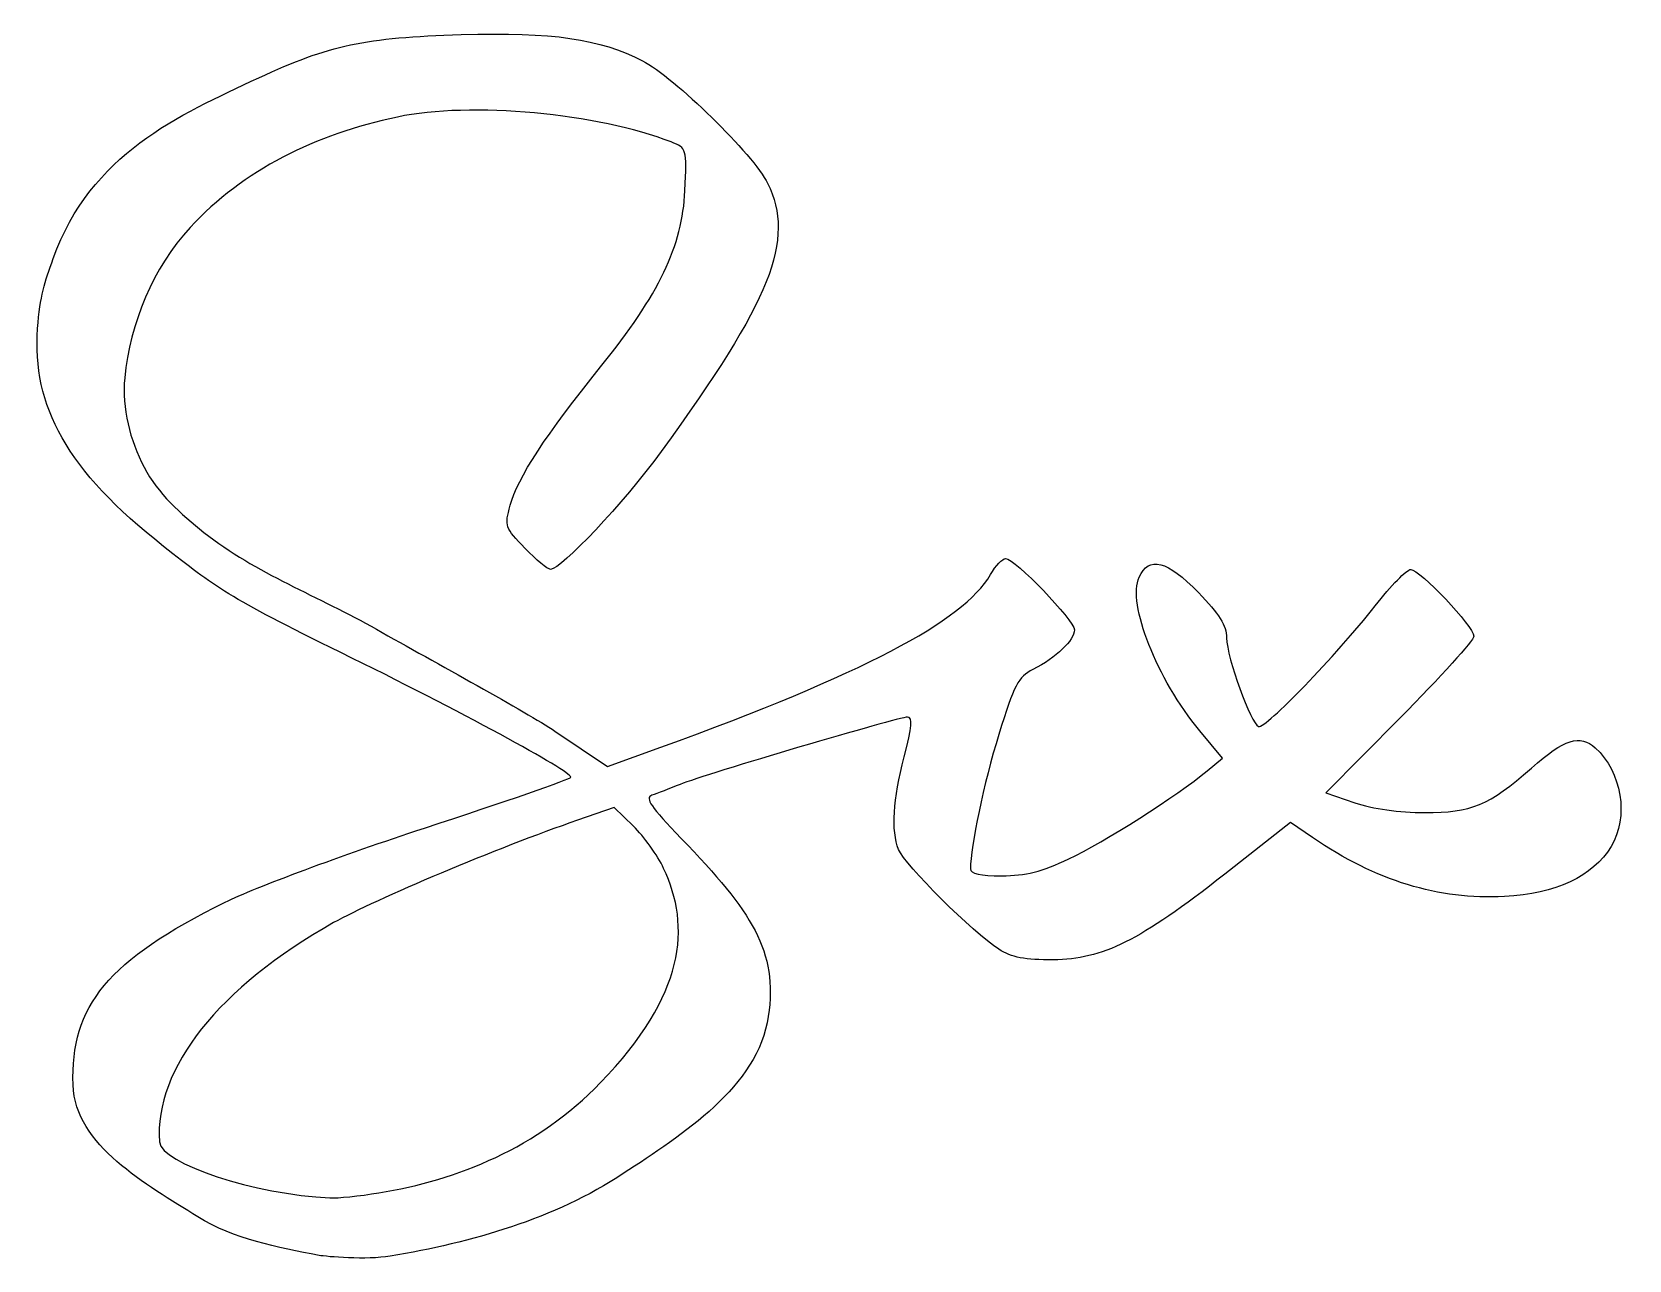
# Model space of a CAD drawing. Extents: x 38 to 257, y 22 to 191.
import ezdxf

# ---------------------------------------------------------------- set-up
doc = ezdxf.new("R2010")
doc.units = 0
doc.layers.add('Image', color=7, linetype='CONTINUOUS')

msp = doc.modelspace()

# ---------------------------------------------------------------- linework, layer by layer
at = {"layer": 'Image', "color": 7}
for points in [[(225.353618, 96.613582), (215.207227, 86.384752), (219.166118, 85.020075)], [(109.575945, 94.819177), (116.77689, 89.98401), (124.108095, 92.637795)], [(198.960787, 89.401117), (201.046568, 91.125), (197.945093, 94.863787)], [(120.321578, 81.80178), (117.692528, 84.349957), (112.65876, 82.608817)], [(213.375, 80.244217), (210.375, 82.286655), (201.375, 75.234878)]]:
    msp.add_lwpolyline(points, dxfattribs=at)
for points in [[(85.433093, 31.541467)], [(77.25, 22.970558)]]:
    msp.add_lwpolyline(points, close=True, dxfattribs=at)
for points in [[(96.75, 190.292096), (109.319655, 190.662584), (115.61175, 189.753962), (121.58742, 186.705401)], [(69.001461, 184.376003), (78.719362, 188.878614), (83.520097, 189.902148), (96.75, 190.292096)], [(121.58742, 186.705401), (125.859758, 184.525818), (136.877273, 173.743532), (138.718485, 169.940096)], [(40.835669, 159.615733), (45.997937, 173.958706), (57.935045, 179.248582), (69.001461, 184.376003)], [(125.516392, 175.577684), (115.612012, 179.511645), (97.94361, 181.123615), (87.991425, 179.00126)], [(87.991425, 179.00126), (76.691288, 176.591448), (66.881098, 171.749749), (59.60482, 163.875)], [(127.391392, 168.886899), (127.656982, 174.709423), (127.651297, 174.729715), (125.516392, 175.577684)], [(115.829632, 144.75), (123.867922, 154.698961), (127.046955, 161.335663), (127.391392, 168.886899)], [(138.718485, 169.940096), (142.512442, 162.102838), (139.269982, 153.930828), (124.115505, 133.136018)], [(59.60482, 163.875), (54.516087, 158.367722), (51.362344, 150.712013), (50.625, 143.25)], [(38.694694, 150), (39.031649, 154.564281), (39.645731, 156.309579), (40.835669, 159.615733)], [(55.950672, 120.143168), (42.688388, 130.568285), (37.915943, 139.451315), (38.694694, 150)], [(103.440322, 125.778373), (104.440545, 129.492922), (108.394492, 135.547565), (115.829632, 144.75)], [(50.625, 143.25), (50.214352, 139.094186), (51.359469, 134.714242), (53.281293, 131.006681)], [(124.115505, 133.136018), (118.981507, 126.091194), (110.44155, 117), (108.957892, 117)], [(53.281293, 131.006681), (55.143422, 127.414282), (58.319316, 124.577295), (61.491515, 122.06532)], [(105.471652, 119.901023), (102.736035, 122.702543), (102.666367, 122.904128), (103.440322, 125.778373)], [(61.491515, 122.06532), (68.574065, 116.45685), (77.264557, 113.25144), (85.125, 108.798248)], [(80.25, 105.589305), (64.646624, 113.234138), (63.04898, 114.563385), (55.950672, 120.143168)], [(108.957892, 117), (108.598485, 117), (107.029672, 118.305458), (105.471652, 119.901023)], [(169.26201, 116.279977), (169.983285, 117.500992), (170.91273, 118.5), (171.327458, 118.5)], [(171.327458, 118.5), (172.576838, 118.5), (180.75, 110.013923), (180.75, 108.716715)], [(189.633728, 115.919317), (190.984905, 118.884832), (193.44384, 118.24662), (197.750993, 113.8125)], [(124.108095, 92.637795), (151.665765, 102.613268), (165.453255, 109.832272), (169.26201, 116.279977)], [(221.960745, 112.00404), (224.120145, 114.751815), (226.313408, 117), (226.834665, 117)], [(226.834665, 117), (228.066953, 117), (235.5, 109.14357), (235.5, 107.841105)], [(197.945093, 94.863787), (192.04614, 101.97489), (187.977045, 112.283302), (189.633728, 115.919317)], [(197.750993, 113.8125), (200.59563, 110.884012), (201.58395, 109.29513), (201.607748, 107.612137)], [(206.001503, 95.457832), (206.92569, 95.14977), (216.588443, 105.16791), (221.960745, 112.00404)], [(85.125, 108.798248), (93.293513, 104.17053), (105.615428, 97.47852), (109.575945, 94.819177)], [(180.75, 108.716715), (180.75, 107.274187), (178.24065, 104.86236), (175.080202, 103.267267)], [(201.607748, 107.612137), (201.646073, 104.899665), (204.930218, 95.81493), (206.001503, 95.457832)], [(235.5, 107.841105), (235.5, 107.291827), (230.934127, 102.239438), (225.353618, 96.613582)], [(111.75, 88.505625), (111.75, 89.353605), (96.435428, 97.659292), (80.25, 105.589305)], [(175.080202, 103.267267), (173.05881, 102.247057), (172.501387, 101.186685), (170.401455, 94.367032)], [(157.903898, 96.75), (156.657945, 96.75), (130.130648, 88.902787), (126.75, 87.534165)], [(157.438065, 91.3125), (158.511225, 95.444108), (158.623103, 96.75), (157.903898, 96.75)], [(170.401455, 94.367032), (168.347993, 87.69831), (166.524615, 79.07256), (166.505662, 75.9375)], [(243.375, 89.761583), (247.95051, 93.773145), (250.00572, 94.421895), (252.133733, 92.52639)], [(252.133733, 92.52639), (255.757477, 89.298577), (256.757438, 83.036415), (254.294198, 78.99666)], [(156.664568, 78.599707), (155.642115, 81.28896), (155.889165, 85.349318), (157.438065, 91.3125)], [(228.75, 83.65509), (235.199453, 83.65473), (237.510022, 84.619485), (243.375, 89.761583)], [(91.6875, 81.531195), (102.721875, 85.14564), (111.75, 88.284135), (111.75, 88.505625)], [(180, 77.306857), (184.762808, 79.559467), (194.797335, 85.960057), (198.960787, 89.401117)], [(122.866905, 86.030145), (121.86774, 85.679663), (122.697143, 84.460583), (126.89676, 80.106915)], [(126.75, 87.534165), (125.30625, 86.949675), (123.558855, 86.272868), (122.866905, 86.030145)], [(219.166118, 85.020075), (221.62086, 84.173895), (225.26217, 83.655277), (228.75, 83.65509)], [(64.408374, 71.39223), (68.438004, 73.384118), (80.484975, 77.86167), (91.6875, 81.531195)], [(112.65876, 82.608817), (101.749815, 78.835492), (84.940628, 71.77473), (79.255522, 68.577652)], [(124.475318, 76.009972), (123.636743, 77.793967), (121.767555, 80.400277), (120.321578, 81.80178)], [(126.89676, 80.106915), (136.641015, 70.00524), (140.11944, 64.68189), (138.812813, 55.733265)], [(239.694083, 72.157432), (230.586323, 71.69037), (222.116775, 74.29272), (213.375, 80.244217)], [(254.294198, 78.99666), (251.79897, 74.90445), (246.701933, 72.51681), (239.694083, 72.157432)], [(170.388773, 64.939433), (166.909485, 67.142363), (157.435365, 76.572345), (156.664568, 78.599707)], [(170.8125, 75.000592), (174.069277, 75.001035), (176.318422, 75.56562), (180, 77.306857)], [(115.819763, 46.644397), (127.469768, 58.7385), (128.247225, 67.98558), (124.475318, 76.009972)], [(166.505662, 75.9375), (166.501913, 75.29547), (167.859165, 75.000187), (170.8125, 75.000592)], [(201.375, 75.234878), (189.62841, 66.031065), (184.66194, 63.548993), (177.867825, 63.48678)], [(43.546852, 46.326), (43.202544, 57.191093), (48.32392, 63.44154), (64.408374, 71.39223)], [(79.255522, 68.577652), (63.545389, 59.7429), (54.674625, 48.575647), (55.3869, 38.529855)], [(177.867825, 63.48678), (173.989253, 63.45123), (172.186005, 63.801503), (170.388773, 64.939433)], [(138.812813, 55.733265), (137.400803, 46.06293), (127.099148, 39.558022), (118.942058, 34.17555)], [(60.62592, 28.26492), (53.609341, 32.672055), (43.809295, 38.044312), (43.546852, 46.326)], [(85.433093, 31.541467), (96.273855, 33.300427), (107.20854, 37.704915), (115.819763, 46.644397)], [(55.3869, 38.529855), (55.597407, 35.560905), (68.5067, 31.315807), (78.75, 30.847125)], [(118.942058, 34.17555), (109.513958, 27.954398), (98.14302, 24.71112), (87, 22.860488)], [(78.75, 30.847125), (79.78125, 30.79995), (82.788637, 31.112392), (85.433093, 31.541467)], [(77.25, 22.970557), (71.605352, 24.066645), (65.550653, 25.17168), (60.62592, 28.26492)], [(87, 22.860488), (83.793713, 22.327988), (78.28125, 22.7703), (77.25, 22.970558)]]:
    msp.add_open_spline(points, degree=3, dxfattribs=at)

doc.saveas('drawing.dxf')
